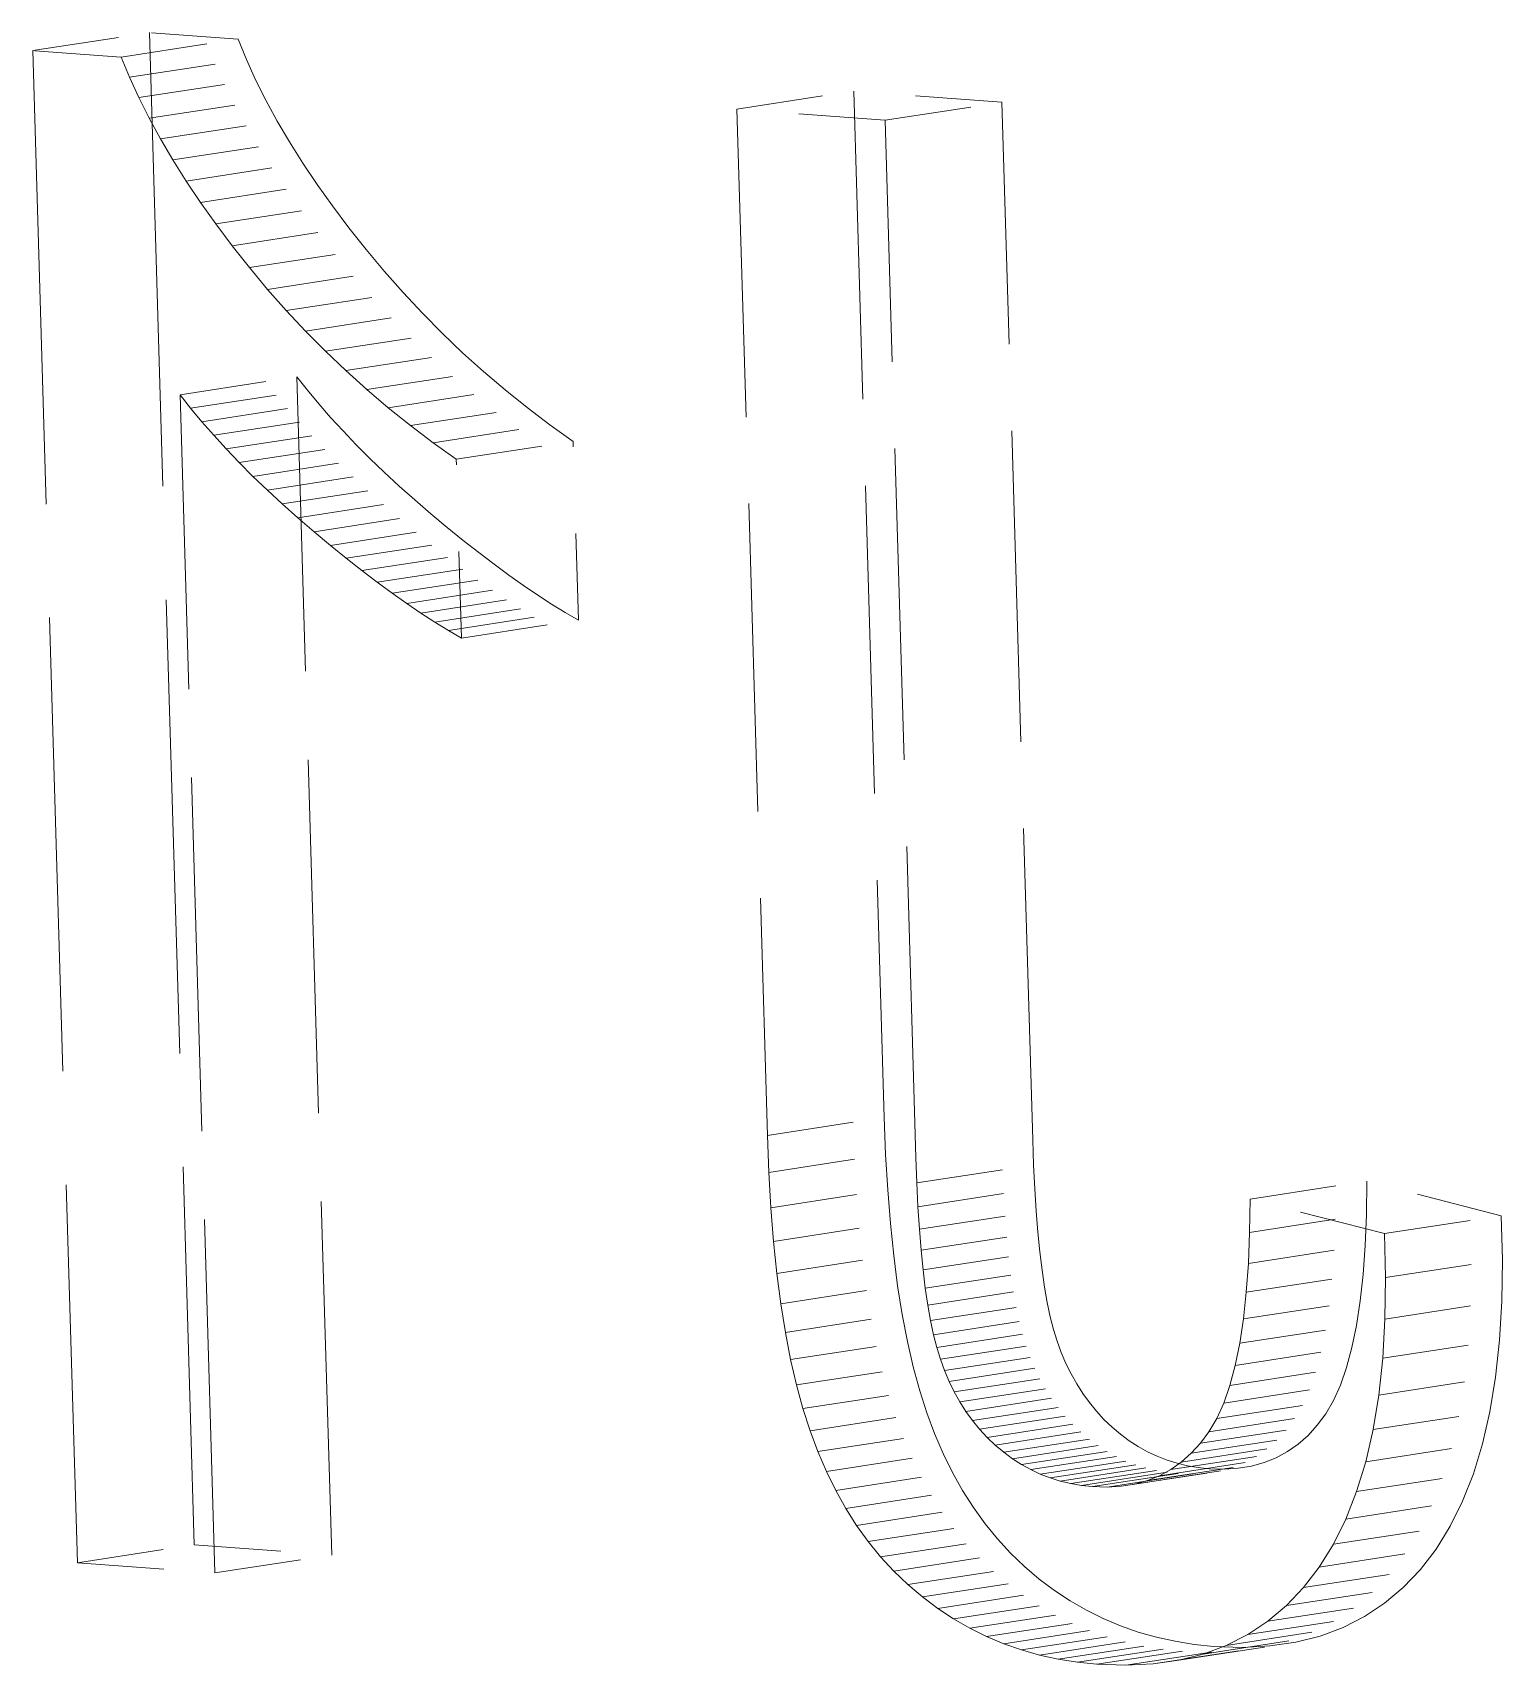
# Model space of a CAD drawing. Extents: x 23 to 417, y 3 to 294.
# Drawn here: x 344.76 to 346.456, y 151.847 to 153.732 of the extents above; entities that cross this region are included whole.
import ezdxf

# ---------------------------------------------------------------- set-up
doc = ezdxf.new("R2010")
doc.units = 0
doc.linetypes.add('DASHED', pattern=[15, 12, -3])
doc.layers.get('0').update_dxf_attribs({"lineweight": 13})

# ---------------------------------------------------------------- blocks, each defined once
blk = doc.blocks.new('BLOCK3535')
at = {"color": 7, "linetype": 'DASHED', "lineweight": 13, "ltscale": 0.006819}
for p, q in [((-15.0094, 42.7612), (-14.7398, 42.8026)), ((-14.805, 42.746), (-14.5354, 42.7874)), ((-14.7859, 42.6995), (-14.5163, 42.7409)), ((-14.7645, 42.6525), (-14.4949, 42.6939)), ((-13.3841, 42.626), (-13.1145, 42.6674)), ((-14.7408, 42.6051), (-14.4712, 42.6465)), ((-13.0421, 42.6005), (-12.7726, 42.6419)), ((-14.7147, 42.5572), (-14.4451, 42.5986)), ((-14.6863, 42.5089), (-14.4167, 42.5503)), ((-14.6555, 42.4601), (-14.386, 42.5015)), ((-14.6225, 42.4108), (-14.3529, 42.4522)), ((-14.5871, 42.3611), (-14.3175, 42.4025)), ((-14.5493, 42.3109), (-14.2797, 42.3523)), ((-14.5092, 42.2603), (-14.2397, 42.3017)), ((-14.4673, 42.2101), (-14.1978, 42.2515)), ((-14.4241, 42.1612), (-14.1546, 42.2026)), ((-14.3797, 42.1136), (-14.1101, 42.1551)), ((-14.3339, 42.0674), (-14.0643, 42.1088)), ((-14.2868, 42.0225), (-14.0172, 42.0639)), ((-14.2384, 41.9789), (-13.9688, 42.0203)), ((-14.6694, 41.967), (-14.3998, 42.0084)), ((-14.1887, 41.9367), (-13.9191, 41.9781)), ((-14.6449, 41.9359), (-14.3753, 41.9773)), ((-14.619, 41.9046), (-14.3494, 41.946)), ((-14.5916, 41.8732), (-14.322, 41.9146)), ((-14.1377, 41.8957), (-13.8682, 41.9371)), ((-14.5628, 41.8417), (-14.2932, 41.8832)), ((-14.0855, 41.8561), (-13.8159, 41.8975)), ((-14.5326, 41.8102), (-14.263, 41.8516)), ((-14.0319, 41.8178), (-13.7623, 41.8592)), ((-14.501, 41.7785), (-14.2314, 41.8199)), ((-14.4679, 41.7467), (-14.1983, 41.7881)), ((-14.4334, 41.7148), (-14.1639, 41.7562)), ((-14.3975, 41.6828), (-14.1279, 41.7242)), ((-14.3602, 41.6506), (-14.0906, 41.6921)), ((-14.3225, 41.6192), (-14.0529, 41.6606)), ((-14.2857, 41.5893), (-14.0161, 41.6308)), ((-14.2496, 41.561), (-13.98, 41.6024)), ((-14.2144, 41.5342), (-13.9448, 41.5756)), ((-14.1799, 41.5089), (-13.9103, 41.5503)), ((-14.1463, 41.4851), (-13.8767, 41.5265)), ((-14.1134, 41.4628), (-13.8438, 41.5043)), ((-14.0814, 41.4421), (-13.8118, 41.4835)), ((-14.0501, 41.4229), (-13.7805, 41.4644)), ((-14.0197, 41.4053), (-13.7501, 41.4467)), ((-13.3139, 40.2574), (-13.0443, 40.2988)), ((-13.3106, 40.172), (-13.041, 40.2134)), ((-12.9692, 40.1477), (-12.6996, 40.1891)), ((-13.3059, 40.0905), (-13.0363, 40.1319)), ((-12.9665, 40.0927), (-12.6969, 40.1341)), ((-12.2, 40.1105), (-11.9304, 40.152)), ((-12.9632, 40.041), (-12.6936, 40.0824)), ((-12.201, 40.0336), (-11.9314, 40.0751)), ((-11.8898, 40.0307), (-11.6203, 40.0721)), ((-13.2996, 40.0128), (-13.0301, 40.0542)), ((-12.9593, 39.9924), (-12.6897, 40.0338)), ((-12.9548, 39.947), (-12.6852, 39.9884)), ((-12.2039, 39.9619), (-11.9343, 40.0033)), ((-13.292, 39.9389), (-13.0224, 39.9803)), ((-12.9497, 39.9049), (-12.6801, 39.9463)), ((-11.8873, 39.9294), (-11.6177, 39.9708)), ((-13.2829, 39.8688), (-13.0133, 39.9103)), ((-12.944, 39.8659), (-12.6744, 39.9073)), ((-12.2087, 39.8953), (-11.9391, 39.9367)), ((-12.9376, 39.8301), (-12.668, 39.8715)), ((-12.2154, 39.8339), (-11.9458, 39.8753)), ((-11.8887, 39.8336), (-11.6191, 39.875)), ((-13.2723, 39.8026), (-13.0027, 39.844)), ((-12.9307, 39.7975), (-12.6611, 39.8389)), ((-12.9231, 39.7681), (-12.6535, 39.8095)), ((-12.2239, 39.7776), (-11.9544, 39.819)), ((-13.2603, 39.7402), (-12.9907, 39.7816)), ((-12.9147, 39.7409), (-12.6451, 39.7823)), ((-12.9052, 39.7146), (-12.6356, 39.7561)), ((-12.2344, 39.7264), (-11.9648, 39.7679)), ((-11.894, 39.7431), (-11.6244, 39.7845)), ((-13.2468, 39.6816), (-12.9772, 39.723)), ((-12.8945, 39.6895), (-12.6249, 39.7309)), ((-12.2467, 39.6805), (-11.9771, 39.7219)), ((-12.8827, 39.6654), (-12.6131, 39.7068)), ((-12.8697, 39.6423), (-12.6001, 39.6837)), ((-12.2609, 39.6396), (-11.9913, 39.6811)), ((-11.9032, 39.6581), (-11.6336, 39.6995)), ((-13.2319, 39.6268), (-12.9623, 39.6682)), ((-12.8556, 39.6203), (-12.5861, 39.6617)), ((-12.2769, 39.604), (-12.0073, 39.6454)), ((-13.2155, 39.5758), (-12.9459, 39.6172)), ((-12.8405, 39.5993), (-12.5709, 39.6408)), ((-12.8241, 39.5794), (-12.5545, 39.6209)), ((-12.2948, 39.5735), (-12.0253, 39.6149)), ((-11.9162, 39.5784), (-11.6467, 39.6198)), ((-13.1975, 39.5278), (-12.9279, 39.5692)), ((-12.8067, 39.5606), (-12.5371, 39.602)), ((-12.7881, 39.5428), (-12.5185, 39.5842)), ((-12.7686, 39.5263), (-12.499, 39.5677)), ((-12.3145, 39.5471), (-12.0449, 39.5885)), ((-12.7485, 39.5113), (-12.4789, 39.5527)), ((-12.7277, 39.4979), (-12.4581, 39.5393)), ((-12.3587, 39.5034), (-12.0891, 39.5448)), ((-12.3358, 39.5237), (-12.0662, 39.5651)), ((-11.9332, 39.5042), (-11.6637, 39.5456)), ((-13.1778, 39.4819), (-12.9082, 39.5234)), ((-12.7062, 39.486), (-12.4366, 39.5274)), ((-12.6841, 39.4756), (-12.4145, 39.517)), ((-12.6613, 39.4668), (-12.3917, 39.5082)), ((-12.6379, 39.4595), (-12.3683, 39.5009)), ((-12.6138, 39.4537), (-12.3442, 39.4951)), ((-12.5891, 39.4495), (-12.3195, 39.4909)), ((-12.4662, 39.4528), (-12.1966, 39.4942)), ((-12.4369, 39.4609), (-12.1673, 39.5023)), ((-12.4092, 39.472), (-12.1396, 39.5134)), ((-12.3831, 39.4862), (-12.1136, 39.5276)), ((-13.1562, 39.4382), (-12.8867, 39.4796)), ((-12.5637, 39.4468), (-12.2941, 39.4882)), ((-12.5296, 39.4457), (-12.26, 39.4872)), ((-12.4971, 39.4477), (-12.2275, 39.4891)), ((-11.9541, 39.4353), (-11.6846, 39.4767)), ((-13.133, 39.3967), (-12.8634, 39.4381)), ((-13.1079, 39.3572), (-12.8383, 39.3986)), ((-11.979, 39.3719), (-11.7094, 39.4133)), ((-13.0811, 39.3199), (-12.8115, 39.3613)), ((-12.0077, 39.3138), (-11.7381, 39.3552)), ((-14.9061, 39.2711), (-14.6365, 39.3125)), ((-13.0525, 39.2848), (-12.7829, 39.3262)), ((-12.0403, 39.2612), (-11.7707, 39.3026)), ((-14.5888, 39.2475), (-14.3193, 39.2889)), ((-13.0222, 39.2518), (-12.7526, 39.2932)), ((-12.9901, 39.2209), (-12.7205, 39.2623)), ((-12.9562, 39.1922), (-12.6866, 39.2336)), ((-12.0765, 39.214), (-11.8069, 39.2554)), ((-12.9209, 39.1657), (-12.6513, 39.2071)), ((-12.1161, 39.1723), (-11.8465, 39.2137)), ((-12.8845, 39.1417), (-12.6149, 39.1831)), ((-12.8469, 39.1201), (-12.5774, 39.1615)), ((-12.1591, 39.1361), (-11.8895, 39.1775)), ((-12.8083, 39.1009), (-12.5387, 39.1423)), ((-12.7686, 39.0841), (-12.499, 39.1256)), ((-12.255, 39.0802), (-11.9854, 39.1216)), ((-12.2053, 39.1054), (-11.9358, 39.1468)), ((-12.7277, 39.0698), (-12.4581, 39.1112)), ((-12.6858, 39.0579), (-12.4162, 39.0993)), ((-12.6427, 39.0484), (-12.3731, 39.0899)), ((-12.5986, 39.0414), (-12.329, 39.0828)), ((-12.5533, 39.0368), (-12.2837, 39.0782)), ((-12.4239, 39.0376), (-12.1543, 39.0791)), ((-12.3643, 39.0463), (-12.0947, 39.0877)), ((-12.3079, 39.0605), (-12.0384, 39.1019)), ((-12.4869, 39.0345), (-12.2173, 39.0759))]:
    blk.add_line(p, q, dxfattribs=at)
at = {"color": 7, "linetype": 'DASHED', "lineweight": 13, "ltscale": 0.005125}
for p, q in [((-14.5354, 42.7874), (-14.7398, 42.8026)), ((-14.805, 42.746), (-15.0094, 42.7612))]:
    blk.add_line(p, q, dxfattribs=at)
at = {"color": 7, "linetype": 'DASHED', "lineweight": 13, "ltscale": 0.087291}
for p, q in [((-14.7398, 42.8026), (-14.6365, 39.3125)), ((-15.0094, 42.7612), (-14.9061, 39.2711))]:
    blk.add_line(p, q, dxfattribs=at)
at = {"color": 7, "linetype": 'DASHED', "lineweight": 13, "ltscale": 0.001257}
for p, q in [((-14.5163, 42.7409), (-14.5354, 42.7874)), ((-14.7859, 42.6995), (-14.805, 42.746))]:
    blk.add_line(p, q, dxfattribs=at)
at = {"color": 7, "linetype": 'DASHED', "lineweight": 13, "ltscale": 0.00129}
for p, q in [((-14.4949, 42.6939), (-14.5163, 42.7409)), ((-14.7645, 42.6525), (-14.7859, 42.6995))]:
    blk.add_line(p, q, dxfattribs=at)
at = {"color": 7, "linetype": 'DASHED', "lineweight": 13, "ltscale": 0.001326}
for p, q in [((-14.4712, 42.6465), (-14.4949, 42.6939)), ((-14.7408, 42.6051), (-14.7645, 42.6525))]:
    blk.add_line(p, q, dxfattribs=at)
at = {"color": 7, "linetype": 'DASHED', "lineweight": 13, "ltscale": 0.008571}
for p, q in [((-12.7726, 42.6419), (-13.1145, 42.6674)), ((-13.0421, 42.6005), (-13.3841, 42.626))]:
    blk.add_line(p, q, dxfattribs=at)
at = {"color": 7, "linetype": 'DASHED', "lineweight": 13, "ltscale": 0.059241}
for p, q in [((-13.1145, 42.6674), (-13.0443, 40.2988)), ((-13.3841, 42.626), (-13.3139, 40.2574))]:
    blk.add_line(p, q, dxfattribs=at)
at = {"color": 7, "linetype": 'DASHED', "lineweight": 13, "ltscale": 0.001363}
for p, q in [((-14.4451, 42.5986), (-14.4712, 42.6465)), ((-14.7147, 42.5572), (-14.7408, 42.6051))]:
    blk.add_line(p, q, dxfattribs=at)
at = {"color": 7, "linetype": 'DASHED', "lineweight": 13, "ltscale": 0.059894}
for p, q in [((-12.7017, 40.2472), (-12.7726, 42.6419)), ((-12.9712, 40.2058), (-13.0421, 42.6005))]:
    blk.add_line(p, q, dxfattribs=at)
at = {"color": 7, "linetype": 'DASHED', "lineweight": 13, "ltscale": 0.001402}
for p, q in [((-14.4167, 42.5503), (-14.4451, 42.5986)), ((-14.6863, 42.5089), (-14.7147, 42.5572))]:
    blk.add_line(p, q, dxfattribs=at)
at = {"color": 7, "linetype": 'DASHED', "lineweight": 13, "ltscale": 0.001442}
for p, q in [((-14.386, 42.5015), (-14.4167, 42.5503)), ((-14.6555, 42.4601), (-14.6863, 42.5089))]:
    blk.add_line(p, q, dxfattribs=at)
at = {"color": 7, "linetype": 'DASHED', "lineweight": 13, "ltscale": 0.001483}
for p, q in [((-14.3529, 42.4522), (-14.386, 42.5015)), ((-14.6225, 42.4108), (-14.6555, 42.4601))]:
    blk.add_line(p, q, dxfattribs=at)
at = {"color": 7, "linetype": 'DASHED', "lineweight": 13, "ltscale": 0.001526}
for p, q in [((-14.3175, 42.4025), (-14.3529, 42.4522)), ((-14.5871, 42.3611), (-14.6225, 42.4108))]:
    blk.add_line(p, q, dxfattribs=at)
at = {"color": 7, "linetype": 'DASHED', "lineweight": 13, "ltscale": 0.00157}
for p, q in [((-14.2797, 42.3523), (-14.3175, 42.4025)), ((-14.5493, 42.3109), (-14.5871, 42.3611))]:
    blk.add_line(p, q, dxfattribs=at)
at = {"color": 7, "linetype": 'DASHED', "lineweight": 13, "ltscale": 0.001614}
for p, q in [((-14.2397, 42.3017), (-14.2797, 42.3523)), ((-14.5092, 42.2603), (-14.5493, 42.3109))]:
    blk.add_line(p, q, dxfattribs=at)
at = {"color": 7, "linetype": 'DASHED', "lineweight": 13, "ltscale": 0.001635}
for p, q in [((-14.1978, 42.2515), (-14.2397, 42.3017)), ((-14.4673, 42.2101), (-14.5092, 42.2603)), ((-13.8682, 41.9371), (-13.9191, 41.9781)), ((-14.1377, 41.8957), (-14.1887, 41.9367))]:
    blk.add_line(p, q, dxfattribs=at)
at = {"color": 7, "linetype": 'DASHED', "lineweight": 13, "ltscale": 0.001631}
for p, q in [((-14.1546, 42.2026), (-14.1978, 42.2515)), ((-14.4241, 42.1612), (-14.4673, 42.2101)), ((-13.9191, 41.9781), (-13.9688, 42.0203)), ((-14.1887, 41.9367), (-14.2384, 41.9789))]:
    blk.add_line(p, q, dxfattribs=at)
at = {"color": 7, "linetype": 'DASHED', "lineweight": 13, "ltscale": 0.001628}
for p, q in [((-14.1101, 42.1551), (-14.1546, 42.2026)), ((-14.3797, 42.1136), (-14.4241, 42.1612)), ((-13.9688, 42.0203), (-14.0172, 42.0639)), ((-14.2384, 41.9789), (-14.2868, 42.0225))]:
    blk.add_line(p, q, dxfattribs=at)
at = {"color": 7, "linetype": 'DASHED', "lineweight": 13, "ltscale": 0.001627}
for p, q in [((-14.0643, 42.1088), (-14.1101, 42.1551)), ((-14.3339, 42.0674), (-14.3797, 42.1136)), ((-14.0172, 42.0639), (-14.0643, 42.1088)), ((-14.2868, 42.0225), (-14.3339, 42.0674))]:
    blk.add_line(p, q, dxfattribs=at)
at = {"color": 7, "linetype": 'DASHED', "lineweight": 13, "ltscale": 0.068018}
for p, q in [((-14.3193, 39.2889), (-14.3998, 42.0084)), ((-14.5888, 39.2475), (-14.6694, 41.967))]:
    blk.add_line(p, q, dxfattribs=at)
at = {"color": 7, "linetype": 'DASHED', "lineweight": 13, "ltscale": 0.000990759}
for p, q in [((-14.3998, 42.0084), (-14.3753, 41.9773)), ((-14.6694, 41.967), (-14.6449, 41.9359))]:
    blk.add_line(p, q, dxfattribs=at)
at = {"color": 7, "linetype": 'DASHED', "lineweight": 13, "ltscale": 0.001015}
for p, q in [((-14.3753, 41.9773), (-14.3494, 41.946)), ((-14.6449, 41.9359), (-14.619, 41.9046))]:
    blk.add_line(p, q, dxfattribs=at)
at = {"color": 7, "linetype": 'DASHED', "lineweight": 13, "ltscale": 0.001041}
for p, q in [((-14.3494, 41.946), (-14.322, 41.9146)), ((-14.619, 41.9046), (-14.5916, 41.8732))]:
    blk.add_line(p, q, dxfattribs=at)
at = {"color": 7, "linetype": 'DASHED', "lineweight": 13, "ltscale": 0.001066}
for p, q in [((-14.322, 41.9146), (-14.2932, 41.8832)), ((-14.5916, 41.8732), (-14.5628, 41.8417))]:
    blk.add_line(p, q, dxfattribs=at)
at = {"color": 7, "linetype": 'DASHED', "lineweight": 13, "ltscale": 0.00164}
for p, q in [((-13.8159, 41.8975), (-13.8682, 41.9371)), ((-14.0855, 41.8561), (-14.1377, 41.8957))]:
    blk.add_line(p, q, dxfattribs=at)
at = {"color": 7, "linetype": 'DASHED', "lineweight": 13, "ltscale": 0.001092}
for p, q in [((-14.2932, 41.8832), (-14.263, 41.8516)), ((-14.5628, 41.8417), (-14.5326, 41.8102))]:
    blk.add_line(p, q, dxfattribs=at)
at = {"color": 7, "linetype": 'DASHED', "lineweight": 13, "ltscale": 0.001646}
for p, q in [((-13.7623, 41.8592), (-13.8159, 41.8975)), ((-14.0319, 41.8178), (-14.0855, 41.8561))]:
    blk.add_line(p, q, dxfattribs=at)
at = {"color": 7, "linetype": 'DASHED', "lineweight": 13, "ltscale": 0.001119}
for p, q in [((-14.263, 41.8516), (-14.2314, 41.8199)), ((-14.5326, 41.8102), (-14.501, 41.7785))]:
    blk.add_line(p, q, dxfattribs=at)
at = {"color": 7, "linetype": 'DASHED', "lineweight": 13, "ltscale": 0.010318}
for p, q in [((-13.7501, 41.4467), (-13.7623, 41.8592)), ((-14.0197, 41.4053), (-14.0319, 41.8178))]:
    blk.add_line(p, q, dxfattribs=at)
at = {"color": 7, "linetype": 'DASHED', "lineweight": 13, "ltscale": 0.001147}
for p, q in [((-14.2314, 41.8199), (-14.1983, 41.7881)), ((-14.501, 41.7785), (-14.4679, 41.7467)), ((-14.0161, 41.6308), (-13.98, 41.6024)), ((-14.2857, 41.5893), (-14.2496, 41.561))]:
    blk.add_line(p, q, dxfattribs=at)
at = {"color": 7, "linetype": 'DASHED', "lineweight": 13, "ltscale": 0.001174}
for p, q in [((-14.1983, 41.7881), (-14.1639, 41.7562)), ((-14.4679, 41.7467), (-14.4334, 41.7148))]:
    blk.add_line(p, q, dxfattribs=at)
at = {"color": 7, "linetype": 'DASHED', "lineweight": 13, "ltscale": 0.001203}
for p, q in [((-14.1639, 41.7562), (-14.1279, 41.7242)), ((-14.4334, 41.7148), (-14.3975, 41.6828))]:
    blk.add_line(p, q, dxfattribs=at)
at = {"color": 7, "linetype": 'DASHED', "lineweight": 13, "ltscale": 0.001231}
for p, q in [((-14.1279, 41.7242), (-14.0906, 41.6921)), ((-14.3975, 41.6828), (-14.3602, 41.6506))]:
    blk.add_line(p, q, dxfattribs=at)
at = {"color": 7, "linetype": 'DASHED', "lineweight": 13, "ltscale": 0.001226}
for p, q in [((-14.0906, 41.6921), (-14.0529, 41.6606)), ((-14.3602, 41.6506), (-14.3225, 41.6192))]:
    blk.add_line(p, q, dxfattribs=at)
at = {"color": 7, "linetype": 'DASHED', "lineweight": 13, "ltscale": 0.001186}
for p, q in [((-14.0529, 41.6606), (-14.0161, 41.6308)), ((-14.3225, 41.6192), (-14.2857, 41.5893))]:
    blk.add_line(p, q, dxfattribs=at)
at = {"color": 7, "linetype": 'DASHED', "lineweight": 13, "ltscale": 0.001107}
for p, q in [((-13.98, 41.6024), (-13.9448, 41.5756)), ((-14.2496, 41.561), (-14.2144, 41.5342))]:
    blk.add_line(p, q, dxfattribs=at)
at = {"color": 7, "linetype": 'DASHED', "lineweight": 13, "ltscale": 0.001069}
for p, q in [((-13.9448, 41.5756), (-13.9103, 41.5503)), ((-14.2144, 41.5342), (-14.1799, 41.5089))]:
    blk.add_line(p, q, dxfattribs=at)
at = {"color": 7, "linetype": 'DASHED', "lineweight": 13, "ltscale": 0.00103}
for p, q in [((-13.9103, 41.5503), (-13.8767, 41.5265)), ((-14.1799, 41.5089), (-14.1463, 41.4851))]:
    blk.add_line(p, q, dxfattribs=at)
at = {"color": 7, "linetype": 'DASHED', "lineweight": 13, "ltscale": 0.000991899}
for p, q in [((-13.8767, 41.5265), (-13.8438, 41.5043)), ((-14.1463, 41.4851), (-14.1134, 41.4628))]:
    blk.add_line(p, q, dxfattribs=at)
at = {"color": 7, "linetype": 'DASHED', "lineweight": 13, "ltscale": 0.000954106}
for p, q in [((-13.8438, 41.5043), (-13.8118, 41.4835)), ((-14.1134, 41.4628), (-14.0814, 41.4421))]:
    blk.add_line(p, q, dxfattribs=at)
at = {"color": 7, "linetype": 'DASHED', "lineweight": 13, "ltscale": 0.000916609}
for p, q in [((-13.8118, 41.4835), (-13.7805, 41.4644)), ((-14.0814, 41.4421), (-14.0501, 41.4229))]:
    blk.add_line(p, q, dxfattribs=at)
at = {"color": 7, "linetype": 'DASHED', "lineweight": 13, "ltscale": 0.000880168}
for p, q in [((-13.7805, 41.4644), (-13.7501, 41.4467)), ((-14.0501, 41.4229), (-14.0197, 41.4053))]:
    blk.add_line(p, q, dxfattribs=at)
at = {"color": 7, "linetype": 'DASHED', "lineweight": 13, "ltscale": 0.002135}
for p, q in [((-13.0443, 40.2988), (-13.041, 40.2134)), ((-13.3139, 40.2574), (-13.3106, 40.172))]:
    blk.add_line(p, q, dxfattribs=at)
at = {"color": 7, "linetype": 'DASHED', "lineweight": 13, "ltscale": 0.001455}
for p, q in [((-12.6996, 40.1891), (-12.7017, 40.2472)), ((-12.9692, 40.1477), (-12.9712, 40.2058))]:
    blk.add_line(p, q, dxfattribs=at)
at = {"color": 7, "linetype": 'DASHED', "lineweight": 13, "ltscale": 0.002041}
for p, q in [((-13.041, 40.2134), (-13.0363, 40.1319)), ((-13.3106, 40.172), (-13.3059, 40.0905))]:
    blk.add_line(p, q, dxfattribs=at)
at = {"color": 7, "linetype": 'DASHED', "lineweight": 13, "ltscale": 0.001376}
for p, q in [((-12.6969, 40.1341), (-12.6996, 40.1891)), ((-12.9665, 40.0927), (-12.9692, 40.1477))]:
    blk.add_line(p, q, dxfattribs=at)
at = {"color": 7, "linetype": 'DASHED', "lineweight": 13, "ltscale": 0.001949}
for p, q in [((-13.0363, 40.1319), (-13.0301, 40.0542)), ((-13.3059, 40.0905), (-13.2996, 40.0128))]:
    blk.add_line(p, q, dxfattribs=at)
at = {"color": 7, "linetype": 'DASHED', "lineweight": 13, "ltscale": 0.001297}
for p, q in [((-12.6936, 40.0824), (-12.6969, 40.1341)), ((-12.9632, 40.041), (-12.9665, 40.0927))]:
    blk.add_line(p, q, dxfattribs=at)
at = {"color": 7, "linetype": 'DASHED', "lineweight": 13, "ltscale": 0.001923}
for p, q in [((-11.9304, 40.152), (-11.9314, 40.0751)), ((-12.2, 40.1105), (-12.201, 40.0336))]:
    blk.add_line(p, q, dxfattribs=at)
at = {"color": 7, "linetype": 'DASHED', "lineweight": 13, "ltscale": 0.008006}
for p, q in [((-11.6203, 40.0721), (-11.9304, 40.152)), ((-11.8898, 40.0307), (-12.2, 40.1105))]:
    blk.add_line(p, q, dxfattribs=at)
at = {"color": 7, "linetype": 'DASHED', "lineweight": 13, "ltscale": 0.001218}
for p, q in [((-12.6897, 40.0338), (-12.6936, 40.0824)), ((-12.9593, 39.9924), (-12.9632, 40.041)), ((-12.9082, 39.5234), (-12.8867, 39.4796)), ((-13.1778, 39.4819), (-13.1562, 39.4382))]:
    blk.add_line(p, q, dxfattribs=at)
at = {"color": 7, "linetype": 'DASHED', "lineweight": 13, "ltscale": 0.001795}
for p, q in [((-11.9314, 40.0751), (-11.9343, 40.0033)), ((-12.201, 40.0336), (-12.2039, 39.9619))]:
    blk.add_line(p, q, dxfattribs=at)
at = {"color": 7, "linetype": 'DASHED', "lineweight": 13, "ltscale": 0.002532}
for p, q in [((-11.6177, 39.9708), (-11.6203, 40.0721)), ((-11.8873, 39.9294), (-11.8898, 40.0307))]:
    blk.add_line(p, q, dxfattribs=at)
at = {"color": 7, "linetype": 'DASHED', "lineweight": 13, "ltscale": 0.001857}
for p, q in [((-13.0301, 40.0542), (-13.0224, 39.9803)), ((-13.2996, 40.0128), (-13.292, 39.9389))]:
    blk.add_line(p, q, dxfattribs=at)
at = {"color": 7, "linetype": 'DASHED', "lineweight": 13, "ltscale": 0.00114}
for p, q in [((-12.6852, 39.9884), (-12.6897, 40.0338)), ((-12.9548, 39.947), (-12.9593, 39.9924))]:
    blk.add_line(p, q, dxfattribs=at)
at = {"color": 7, "linetype": 'DASHED', "lineweight": 13, "ltscale": 0.001062}
for p, q in [((-12.6801, 39.9463), (-12.6852, 39.9884)), ((-12.9497, 39.9049), (-12.9548, 39.947))]:
    blk.add_line(p, q, dxfattribs=at)
at = {"color": 7, "linetype": 'DASHED', "lineweight": 13, "ltscale": 0.001669}
for p, q in [((-11.9343, 40.0033), (-11.9391, 39.9367)), ((-12.2039, 39.9619), (-12.2087, 39.8953))]:
    blk.add_line(p, q, dxfattribs=at)
at = {"color": 7, "linetype": 'DASHED', "lineweight": 13, "ltscale": 0.001766}
for p, q in [((-13.0224, 39.9803), (-13.0133, 39.9103)), ((-13.292, 39.9389), (-13.2829, 39.8688))]:
    blk.add_line(p, q, dxfattribs=at)
at = {"color": 7, "linetype": 'DASHED', "lineweight": 13, "ltscale": 0.000984849}
for p, q in [((-12.6744, 39.9073), (-12.6801, 39.9463)), ((-12.944, 39.8659), (-12.9497, 39.9049))]:
    blk.add_line(p, q, dxfattribs=at)
at = {"color": 7, "linetype": 'DASHED', "lineweight": 13, "ltscale": 0.002397}
for p, q in [((-11.6191, 39.875), (-11.6177, 39.9708)), ((-11.8887, 39.8336), (-11.8873, 39.9294))]:
    blk.add_line(p, q, dxfattribs=at)
at = {"color": 7, "linetype": 'DASHED', "lineweight": 13, "ltscale": 0.001677}
for p, q in [((-13.0133, 39.9103), (-13.0027, 39.844)), ((-13.2829, 39.8688), (-13.2723, 39.8026))]:
    blk.add_line(p, q, dxfattribs=at)
at = {"color": 7, "linetype": 'DASHED', "lineweight": 13, "ltscale": 0.00090831}
for p, q in [((-12.668, 39.8715), (-12.6744, 39.9073)), ((-12.9376, 39.8301), (-12.944, 39.8659))]:
    blk.add_line(p, q, dxfattribs=at)
at = {"color": 7, "linetype": 'DASHED', "lineweight": 13, "ltscale": 0.001545}
for p, q in [((-11.9391, 39.9367), (-11.9458, 39.8753)), ((-12.2087, 39.8953), (-12.2154, 39.8339))]:
    blk.add_line(p, q, dxfattribs=at)
at = {"color": 7, "linetype": 'DASHED', "lineweight": 13, "ltscale": 0.00083297}
for p, q in [((-12.6611, 39.8389), (-12.668, 39.8715)), ((-12.9307, 39.7975), (-12.9376, 39.8301))]:
    blk.add_line(p, q, dxfattribs=at)
at = {"color": 7, "linetype": 'DASHED', "lineweight": 13, "ltscale": 0.001423}
for p, q in [((-11.9458, 39.8753), (-11.9544, 39.819)), ((-12.2154, 39.8339), (-12.2239, 39.7776))]:
    blk.add_line(p, q, dxfattribs=at)
at = {"color": 7, "linetype": 'DASHED', "lineweight": 13, "ltscale": 0.002265}
for p, q in [((-11.6244, 39.7845), (-11.6191, 39.875)), ((-11.894, 39.7431), (-11.8887, 39.8336))]:
    blk.add_line(p, q, dxfattribs=at)
at = {"color": 7, "linetype": 'DASHED', "lineweight": 13, "ltscale": 0.001589}
for p, q in [((-13.0027, 39.844), (-12.9907, 39.7816)), ((-13.2723, 39.8026), (-13.2603, 39.7402))]:
    blk.add_line(p, q, dxfattribs=at)
at = {"color": 7, "linetype": 'DASHED', "lineweight": 13, "ltscale": 0.000758641}
for p, q in [((-12.6535, 39.8095), (-12.6611, 39.8389)), ((-12.9231, 39.7681), (-12.9307, 39.7975))]:
    blk.add_line(p, q, dxfattribs=at)
at = {"color": 7, "linetype": 'DASHED', "lineweight": 13, "ltscale": 0.000713544}
for p, q in [((-12.6451, 39.7823), (-12.6535, 39.8095)), ((-12.9147, 39.7409), (-12.9231, 39.7681))]:
    blk.add_line(p, q, dxfattribs=at)
at = {"color": 7, "linetype": 'DASHED', "lineweight": 13, "ltscale": 0.001305}
for p, q in [((-11.9544, 39.819), (-11.9648, 39.7679)), ((-12.2239, 39.7776), (-12.2344, 39.7264))]:
    blk.add_line(p, q, dxfattribs=at)
at = {"color": 7, "linetype": 'DASHED', "lineweight": 13, "ltscale": 0.001504}
for p, q in [((-12.9907, 39.7816), (-12.9772, 39.723)), ((-13.2603, 39.7402), (-13.2468, 39.6816))]:
    blk.add_line(p, q, dxfattribs=at)
at = {"color": 7, "linetype": 'DASHED', "lineweight": 13, "ltscale": 0.000697348}
for p, q in [((-12.6356, 39.7561), (-12.6451, 39.7823)), ((-12.9052, 39.7146), (-12.9147, 39.7409))]:
    blk.add_line(p, q, dxfattribs=at)
at = {"color": 7, "linetype": 'DASHED', "lineweight": 13, "ltscale": 0.00068335}
for p, q in [((-12.6249, 39.7309), (-12.6356, 39.7561)), ((-12.8945, 39.6895), (-12.9052, 39.7146))]:
    blk.add_line(p, q, dxfattribs=at)
at = {"color": 7, "linetype": 'DASHED', "lineweight": 13, "ltscale": 0.00119}
for p, q in [((-11.9648, 39.7679), (-11.9771, 39.7219)), ((-12.2344, 39.7264), (-12.2467, 39.6805))]:
    blk.add_line(p, q, dxfattribs=at)
at = {"color": 7, "linetype": 'DASHED', "lineweight": 13, "ltscale": 0.002139}
for p, q in [((-11.6336, 39.6995), (-11.6244, 39.7845)), ((-11.9032, 39.6581), (-11.894, 39.7431))]:
    blk.add_line(p, q, dxfattribs=at)
at = {"color": 7, "linetype": 'DASHED', "lineweight": 13, "ltscale": 0.00142}
for p, q in [((-12.9772, 39.723), (-12.9623, 39.6682)), ((-13.2468, 39.6816), (-13.2319, 39.6268))]:
    blk.add_line(p, q, dxfattribs=at)
at = {"color": 7, "linetype": 'DASHED', "lineweight": 13, "ltscale": 0.000671317}
for p, q in [((-12.6131, 39.7068), (-12.6249, 39.7309)), ((-12.8827, 39.6654), (-12.8945, 39.6895))]:
    blk.add_line(p, q, dxfattribs=at)
at = {"color": 7, "linetype": 'DASHED', "lineweight": 13, "ltscale": 0.00108}
for p, q in [((-11.9771, 39.7219), (-11.9913, 39.6811)), ((-12.2467, 39.6805), (-12.2609, 39.6396))]:
    blk.add_line(p, q, dxfattribs=at)
at = {"color": 7, "linetype": 'DASHED', "lineweight": 13, "ltscale": 0.000661015}
for p, q in [((-12.6001, 39.6837), (-12.6131, 39.7068)), ((-12.8697, 39.6423), (-12.8827, 39.6654))]:
    blk.add_line(p, q, dxfattribs=at)
at = {"color": 7, "linetype": 'DASHED', "lineweight": 13, "ltscale": 0.000653123}
for p, q in [((-12.5861, 39.6617), (-12.6001, 39.6837)), ((-12.8556, 39.6203), (-12.8697, 39.6423))]:
    blk.add_line(p, q, dxfattribs=at)
at = {"color": 7, "linetype": 'DASHED', "lineweight": 13, "ltscale": 0.000977661}
for p, q in [((-11.9913, 39.6811), (-12.0073, 39.6454)), ((-12.2609, 39.6396), (-12.2769, 39.604))]:
    blk.add_line(p, q, dxfattribs=at)
at = {"color": 7, "linetype": 'DASHED', "lineweight": 13, "ltscale": 0.002018}
for p, q in [((-11.6467, 39.6198), (-11.6336, 39.6995)), ((-11.9162, 39.5784), (-11.9032, 39.6581))]:
    blk.add_line(p, q, dxfattribs=at)
at = {"color": 7, "linetype": 'DASHED', "lineweight": 13, "ltscale": 0.001338}
for p, q in [((-12.9623, 39.6682), (-12.9459, 39.6172)), ((-13.2319, 39.6268), (-13.2155, 39.5758))]:
    blk.add_line(p, q, dxfattribs=at)
at = {"color": 7, "linetype": 'DASHED', "lineweight": 13, "ltscale": 0.000647138}
for p, q in [((-12.5709, 39.6408), (-12.5861, 39.6617)), ((-12.8405, 39.5993), (-12.8556, 39.6203))]:
    blk.add_line(p, q, dxfattribs=at)
at = {"color": 7, "linetype": 'DASHED', "lineweight": 13, "ltscale": 0.000884701}
for p, q in [((-12.0073, 39.6454), (-12.0253, 39.6149)), ((-12.2769, 39.604), (-12.2948, 39.5735))]:
    blk.add_line(p, q, dxfattribs=at)
at = {"color": 7, "linetype": 'DASHED', "lineweight": 13, "ltscale": 0.001281}
for p, q in [((-12.9459, 39.6172), (-12.9279, 39.5692)), ((-13.2155, 39.5758), (-13.1975, 39.5278))]:
    blk.add_line(p, q, dxfattribs=at)
at = {"color": 7, "linetype": 'DASHED', "lineweight": 13, "ltscale": 0.000643561}
for p, q in [((-12.5545, 39.6209), (-12.5709, 39.6408)), ((-12.8241, 39.5794), (-12.8405, 39.5993))]:
    blk.add_line(p, q, dxfattribs=at)
at = {"color": 7, "linetype": 'DASHED', "lineweight": 13, "ltscale": 0.000642456}
for p, q in [((-12.5371, 39.602), (-12.5545, 39.6209)), ((-12.8067, 39.5606), (-12.8241, 39.5794))]:
    blk.add_line(p, q, dxfattribs=at)
at = {"color": 7, "linetype": 'DASHED', "lineweight": 13, "ltscale": 0.00082299}
for p, q in [((-12.0253, 39.6149), (-12.0449, 39.5885)), ((-12.2948, 39.5735), (-12.3145, 39.5471))]:
    blk.add_line(p, q, dxfattribs=at)
at = {"color": 7, "linetype": 'DASHED', "lineweight": 13, "ltscale": 0.001904}
for p, q in [((-11.6637, 39.5456), (-11.6467, 39.6198)), ((-11.9332, 39.5042), (-11.9162, 39.5784))]:
    blk.add_line(p, q, dxfattribs=at)
at = {"color": 7, "linetype": 'DASHED', "lineweight": 13, "ltscale": 0.001248}
for p, q in [((-12.9279, 39.5692), (-12.9082, 39.5234)), ((-13.1975, 39.5278), (-13.1778, 39.4819))]:
    blk.add_line(p, q, dxfattribs=at)
at = {"color": 7, "linetype": 'DASHED', "lineweight": 13, "ltscale": 0.000643496}
for p, q in [((-12.5185, 39.5842), (-12.5371, 39.602)), ((-12.7881, 39.5428), (-12.8067, 39.5606))]:
    blk.add_line(p, q, dxfattribs=at)
at = {"color": 7, "linetype": 'DASHED', "lineweight": 13, "ltscale": 0.000638313}
for p, q in [((-12.499, 39.5677), (-12.5185, 39.5842)), ((-12.7686, 39.5263), (-12.7881, 39.5428))]:
    blk.add_line(p, q, dxfattribs=at)
at = {"color": 7, "linetype": 'DASHED', "lineweight": 13, "ltscale": 0.000627369}
for p, q in [((-12.4789, 39.5527), (-12.499, 39.5677)), ((-12.7485, 39.5113), (-12.7686, 39.5263))]:
    blk.add_line(p, q, dxfattribs=at)
at = {"color": 7, "linetype": 'DASHED', "lineweight": 13, "ltscale": 0.000789926}
for p, q in [((-12.0449, 39.5885), (-12.0662, 39.5651)), ((-12.3145, 39.5471), (-12.3358, 39.5237))]:
    blk.add_line(p, q, dxfattribs=at)
at = {"color": 7, "linetype": 'DASHED', "lineweight": 13, "ltscale": 0.00061896}
for p, q in [((-12.4581, 39.5393), (-12.4789, 39.5527)), ((-12.7277, 39.4979), (-12.7485, 39.5113))]:
    blk.add_line(p, q, dxfattribs=at)
at = {"color": 7, "linetype": 'DASHED', "lineweight": 13, "ltscale": 0.000613484}
for p, q in [((-12.4366, 39.5274), (-12.4581, 39.5393)), ((-12.7062, 39.486), (-12.7277, 39.4979))]:
    blk.add_line(p, q, dxfattribs=at)
at = {"color": 7, "linetype": 'DASHED', "lineweight": 13, "ltscale": 0.000748707}
for p, q in [((-12.0891, 39.5448), (-12.1136, 39.5276)), ((-12.3587, 39.5034), (-12.3831, 39.4862))]:
    blk.add_line(p, q, dxfattribs=at)
at = {"color": 7, "linetype": 'DASHED', "lineweight": 13, "ltscale": 0.000764368}
for p, q in [((-12.0662, 39.5651), (-12.0891, 39.5448)), ((-12.3358, 39.5237), (-12.3587, 39.5034))]:
    blk.add_line(p, q, dxfattribs=at)
at = {"color": 7, "linetype": 'DASHED', "lineweight": 13, "ltscale": 0.001799}
for p, q in [((-11.6846, 39.4767), (-11.6637, 39.5456)), ((-11.9541, 39.4353), (-11.9332, 39.5042))]:
    blk.add_line(p, q, dxfattribs=at)
at = {"color": 7, "linetype": 'DASHED', "lineweight": 13, "ltscale": 0.000610464}
for p, q in [((-12.4145, 39.517), (-12.4366, 39.5274)), ((-12.6841, 39.4756), (-12.7062, 39.486))]:
    blk.add_line(p, q, dxfattribs=at)
at = {"color": 7, "linetype": 'DASHED', "lineweight": 13, "ltscale": 0.000610601}
for p, q in [((-12.3917, 39.5082), (-12.4145, 39.517)), ((-12.6613, 39.4668), (-12.6841, 39.4756))]:
    blk.add_line(p, q, dxfattribs=at)
at = {"color": 7, "linetype": 'DASHED', "lineweight": 13, "ltscale": 0.000613341}
for p, q in [((-12.3683, 39.5009), (-12.3917, 39.5082)), ((-12.6379, 39.4595), (-12.6613, 39.4668))]:
    blk.add_line(p, q, dxfattribs=at)
at = {"color": 7, "linetype": 'DASHED', "lineweight": 13, "ltscale": 0.000619139}
for p, q in [((-12.3442, 39.4951), (-12.3683, 39.5009)), ((-12.6138, 39.4537), (-12.6379, 39.4595))]:
    blk.add_line(p, q, dxfattribs=at)
at = {"color": 7, "linetype": 'DASHED', "lineweight": 13, "ltscale": 0.000627403}
for p, q in [((-12.3195, 39.4909), (-12.3442, 39.4951)), ((-12.5891, 39.4495), (-12.6138, 39.4537))]:
    blk.add_line(p, q, dxfattribs=at)
at = {"color": 7, "linetype": 'DASHED', "lineweight": 13, "ltscale": 0.00063857}
for p, q in [((-12.2941, 39.4882), (-12.3195, 39.4909)), ((-12.5637, 39.4468), (-12.5891, 39.4495))]:
    blk.add_line(p, q, dxfattribs=at)
at = {"color": 7, "linetype": 'DASHED', "lineweight": 13, "ltscale": 0.000782525}
for p, q in [((-12.1966, 39.4942), (-12.2275, 39.4891)), ((-12.4662, 39.4528), (-12.4971, 39.4477))]:
    blk.add_line(p, q, dxfattribs=at)
at = {"color": 7, "linetype": 'DASHED', "lineweight": 13, "ltscale": 0.000759586}
for p, q in [((-12.1673, 39.5023), (-12.1966, 39.4942)), ((-12.4369, 39.4609), (-12.4662, 39.4528))]:
    blk.add_line(p, q, dxfattribs=at)
at = {"color": 7, "linetype": 'DASHED', "lineweight": 13, "ltscale": 0.000745889}
for p, q in [((-12.1396, 39.5134), (-12.1673, 39.5023)), ((-12.4092, 39.472), (-12.4369, 39.4609))]:
    blk.add_line(p, q, dxfattribs=at)
at = {"color": 7, "linetype": 'DASHED', "lineweight": 13, "ltscale": 0.000742307}
for p, q in [((-12.1136, 39.5276), (-12.1396, 39.5134)), ((-12.3831, 39.4862), (-12.4092, 39.472))]:
    blk.add_line(p, q, dxfattribs=at)
at = {"color": 7, "linetype": 'DASHED', "lineweight": 13, "ltscale": 0.001191}
for p, q in [((-12.8867, 39.4796), (-12.8634, 39.4381)), ((-13.1562, 39.4382), (-13.133, 39.3967))]:
    blk.add_line(p, q, dxfattribs=at)
at = {"color": 7, "linetype": 'DASHED', "lineweight": 13, "ltscale": 0.000852873}
for p, q in [((-12.26, 39.4872), (-12.2941, 39.4882)), ((-12.5296, 39.4457), (-12.5637, 39.4468))]:
    blk.add_line(p, q, dxfattribs=at)
at = {"color": 7, "linetype": 'DASHED', "lineweight": 13, "ltscale": 0.000813747}
for p, q in [((-12.2275, 39.4891), (-12.26, 39.4872)), ((-12.4971, 39.4477), (-12.5296, 39.4457))]:
    blk.add_line(p, q, dxfattribs=at)
at = {"color": 7, "linetype": 'DASHED', "lineweight": 13, "ltscale": 0.001703}
for p, q in [((-11.7094, 39.4133), (-11.6846, 39.4767)), ((-11.979, 39.3719), (-11.9541, 39.4353))]:
    blk.add_line(p, q, dxfattribs=at)
at = {"color": 7, "linetype": 'DASHED', "lineweight": 13, "ltscale": 0.001168}
for p, q in [((-12.8634, 39.4381), (-12.8383, 39.3986)), ((-13.133, 39.3967), (-13.1079, 39.3572))]:
    blk.add_line(p, q, dxfattribs=at)
at = {"color": 7, "linetype": 'DASHED', "lineweight": 13, "ltscale": 0.001148}
for p, q in [((-12.8383, 39.3986), (-12.8115, 39.3613)), ((-13.1079, 39.3572), (-13.0811, 39.3199))]:
    blk.add_line(p, q, dxfattribs=at)
at = {"color": 7, "linetype": 'DASHED', "lineweight": 13, "ltscale": 0.001619}
for p, q in [((-11.7381, 39.3552), (-11.7094, 39.4133)), ((-12.0077, 39.3138), (-11.979, 39.3719))]:
    blk.add_line(p, q, dxfattribs=at)
at = {"color": 7, "linetype": 'DASHED', "lineweight": 13, "ltscale": 0.001133}
for p, q in [((-12.8115, 39.3613), (-12.7829, 39.3262)), ((-13.0811, 39.3199), (-13.0525, 39.2848))]:
    blk.add_line(p, q, dxfattribs=at)
at = {"color": 7, "linetype": 'DASHED', "lineweight": 13, "ltscale": 0.001548}
for p, q in [((-11.7707, 39.3026), (-11.7381, 39.3552)), ((-12.0403, 39.2612), (-12.0077, 39.3138))]:
    blk.add_line(p, q, dxfattribs=at)
at = {"color": 7, "linetype": 'DASHED', "lineweight": 13, "ltscale": 0.007953}
for p, q in [((-14.6365, 39.3125), (-14.3193, 39.2889)), ((-14.9061, 39.2711), (-14.5888, 39.2475))]:
    blk.add_line(p, q, dxfattribs=at)
at = {"color": 7, "linetype": 'DASHED', "lineweight": 13, "ltscale": 0.001121}
for p, q in [((-12.7829, 39.3262), (-12.7526, 39.2932)), ((-13.0525, 39.2848), (-13.0222, 39.2518))]:
    blk.add_line(p, q, dxfattribs=at)
at = {"color": 7, "linetype": 'DASHED', "lineweight": 13, "ltscale": 0.001488}
for p, q in [((-11.8069, 39.2554), (-11.7707, 39.3026)), ((-12.0765, 39.214), (-12.0403, 39.2612))]:
    blk.add_line(p, q, dxfattribs=at)
at = {"color": 7, "linetype": 'DASHED', "lineweight": 13, "ltscale": 0.001114}
for p, q in [((-12.7526, 39.2932), (-12.7205, 39.2623)), ((-13.0222, 39.2518), (-12.9901, 39.2209))]:
    blk.add_line(p, q, dxfattribs=at)
at = {"color": 7, "linetype": 'DASHED', "lineweight": 13, "ltscale": 0.001111}
for p, q in [((-12.7205, 39.2623), (-12.6866, 39.2336)), ((-12.9901, 39.2209), (-12.9562, 39.1922))]:
    blk.add_line(p, q, dxfattribs=at)
at = {"color": 7, "linetype": 'DASHED', "lineweight": 13, "ltscale": 0.001103}
for p, q in [((-12.6866, 39.2336), (-12.6513, 39.2071)), ((-12.9562, 39.1922), (-12.9209, 39.1657))]:
    blk.add_line(p, q, dxfattribs=at)
at = {"color": 7, "linetype": 'DASHED', "lineweight": 13, "ltscale": 0.001437}
for p, q in [((-11.8465, 39.2137), (-11.8069, 39.2554)), ((-12.1161, 39.1723), (-12.0765, 39.214))]:
    blk.add_line(p, q, dxfattribs=at)
at = {"color": 7, "linetype": 'DASHED', "lineweight": 13, "ltscale": 0.001091}
for p, q in [((-12.6513, 39.2071), (-12.6149, 39.1831)), ((-12.9209, 39.1657), (-12.8845, 39.1417))]:
    blk.add_line(p, q, dxfattribs=at)
at = {"color": 7, "linetype": 'DASHED', "lineweight": 13, "ltscale": 0.001404}
for p, q in [((-11.8895, 39.1775), (-11.8465, 39.2137)), ((-12.1591, 39.1361), (-12.1161, 39.1723))]:
    blk.add_line(p, q, dxfattribs=at)
at = {"color": 7, "linetype": 'DASHED', "lineweight": 13, "ltscale": 0.001082}
for p, q in [((-12.6149, 39.1831), (-12.5774, 39.1615)), ((-12.8845, 39.1417), (-12.8469, 39.1201)), ((-12.499, 39.1256), (-12.4581, 39.1112)), ((-12.7686, 39.0841), (-12.7277, 39.0698))]:
    blk.add_line(p, q, dxfattribs=at)
at = {"color": 7, "linetype": 'DASHED', "lineweight": 13, "ltscale": 0.001078}
for p, q in [((-12.5774, 39.1615), (-12.5387, 39.1423)), ((-12.8469, 39.1201), (-12.8083, 39.1009)), ((-12.5387, 39.1423), (-12.499, 39.1256)), ((-12.8083, 39.1009), (-12.7686, 39.0841))]:
    blk.add_line(p, q, dxfattribs=at)
at = {"color": 7, "linetype": 'DASHED', "lineweight": 13, "ltscale": 0.001388}
for p, q in [((-11.9358, 39.1468), (-11.8895, 39.1775)), ((-12.2053, 39.1054), (-12.1591, 39.1361))]:
    blk.add_line(p, q, dxfattribs=at)
at = {"color": 7, "linetype": 'DASHED', "lineweight": 13, "ltscale": 0.001413}
for p, q in [((-12.0384, 39.1019), (-11.9854, 39.1216)), ((-12.3079, 39.0605), (-12.255, 39.0802))]:
    blk.add_line(p, q, dxfattribs=at)
at = {"color": 7, "linetype": 'DASHED', "lineweight": 13, "ltscale": 0.001391}
for p, q in [((-11.9854, 39.1216), (-11.9358, 39.1468)), ((-12.255, 39.0802), (-12.2053, 39.1054))]:
    blk.add_line(p, q, dxfattribs=at)
at = {"color": 7, "linetype": 'DASHED', "lineweight": 13, "ltscale": 0.00109}
for p, q in [((-12.4581, 39.1112), (-12.4162, 39.0993)), ((-12.7277, 39.0698), (-12.6858, 39.0579))]:
    blk.add_line(p, q, dxfattribs=at)
at = {"color": 7, "linetype": 'DASHED', "lineweight": 13, "ltscale": 0.001102}
for p, q in [((-12.4162, 39.0993), (-12.3731, 39.0899)), ((-12.6858, 39.0579), (-12.6427, 39.0484))]:
    blk.add_line(p, q, dxfattribs=at)
at = {"color": 7, "linetype": 'DASHED', "lineweight": 13, "ltscale": 0.001118}
for p, q in [((-12.3731, 39.0899), (-12.329, 39.0828)), ((-12.6427, 39.0484), (-12.5986, 39.0414))]:
    blk.add_line(p, q, dxfattribs=at)
at = {"color": 7, "linetype": 'DASHED', "lineweight": 13, "ltscale": 0.001138}
for p, q in [((-12.329, 39.0828), (-12.2837, 39.0782)), ((-12.5986, 39.0414), (-12.5533, 39.0368))]:
    blk.add_line(p, q, dxfattribs=at)
at = {"color": 7, "linetype": 'DASHED', "lineweight": 13, "ltscale": 0.00166}
for p, q in [((-12.2837, 39.0782), (-12.2173, 39.0759)), ((-12.5533, 39.0368), (-12.4869, 39.0345))]:
    blk.add_line(p, q, dxfattribs=at)
at = {"color": 7, "linetype": 'DASHED', "lineweight": 13, "ltscale": 0.001577}
for p, q in [((-12.2173, 39.0759), (-12.1543, 39.0791)), ((-12.4869, 39.0345), (-12.4239, 39.0376))]:
    blk.add_line(p, q, dxfattribs=at)
at = {"color": 7, "linetype": 'DASHED', "lineweight": 13, "ltscale": 0.001507}
for p, q in [((-12.1543, 39.0791), (-12.0947, 39.0877)), ((-12.4239, 39.0376), (-12.3643, 39.0463))]:
    blk.add_line(p, q, dxfattribs=at)
at = {"color": 7, "linetype": 'DASHED', "lineweight": 13, "ltscale": 0.001452}
for p, q in [((-12.0947, 39.0877), (-12.0384, 39.1019)), ((-12.3643, 39.0463), (-12.3079, 39.0605))]:
    blk.add_line(p, q, dxfattribs=at)

msp = doc.modelspace()

# ---------------------------------------------------------------- block references
at = {"lineweight": 0, "xscale": 0.5, "yscale": 0.5, "zscale": 0.5}
msp.add_blockref('BLOCK3535', (352.2652, 132.3303), dxfattribs=at)

doc.saveas('drawing.dxf')
